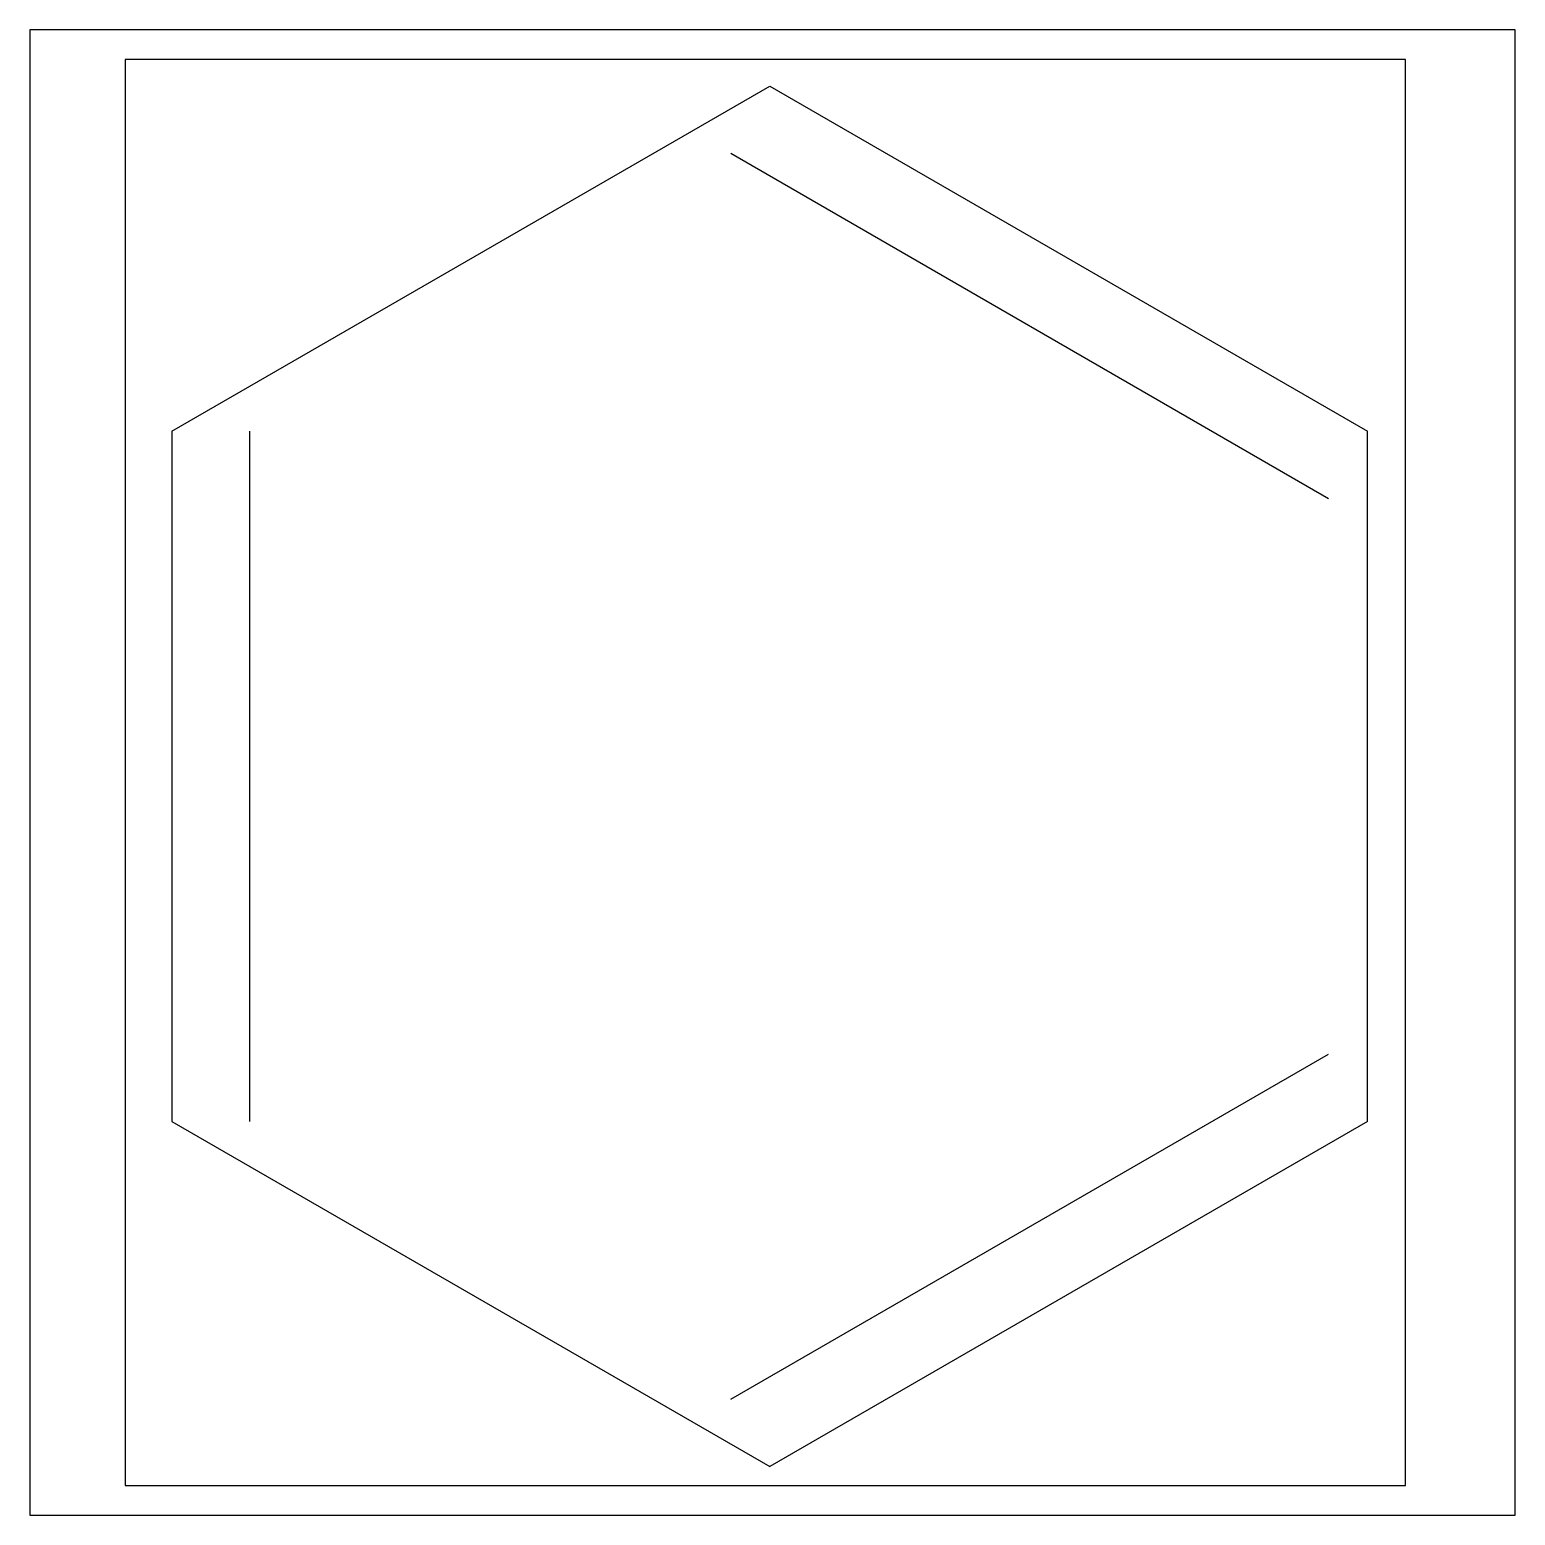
# Model space of a CAD drawing. Header units: millimetres. Extents: x 0 to 1000, y 0 to 1000.
import ezdxf

# ---------------------------------------------------------------- set-up
doc = ezdxf.new("R2010")
doc.units = ezdxf.units.MM
doc.layers.get('0').update_dxf_attribs({"color": 2})
doc.layers.add('1', color=1, linetype='Continuous')
doc.layers.add('2', color=7, linetype='Continuous')

msp = doc.modelspace()

# ---------------------------------------------------------------- linework, layer by layer
at = {"color": 2}
msp.add_lwpolyline([(0, 0), (1000, 0), (1000, 1000), (0, 1000)], close=True, dxfattribs=at)
at = {"layer": '1', "color": 1}
for p, q in [((926.2, 980), (64.2, 980)), ((64.2, 980), (64.2, 20)), ((926.2, 20), (926.2, 980)), ((64.2, 20), (926.2, 20))]:
    msp.add_line(p, q, dxfattribs=at)
at = {"layer": '2'}
for p, q in [((95.7, 729.8), (498.1, 962.1)), ((498.1, 962.1), (900.5, 729.8)), ((471.9, 916.8), (874.3, 684.4)), ((95.7, 729.8), (95.7, 265.1)), ((148, 729.8), (148, 265.1)), ((900.5, 265.1), (900.5, 729.8)), ((471.9, 78.1), (874.3, 310.4)), ((95.7, 265.1), (498.1, 32.8)), ((900.5, 265.1), (498.1, 32.8))]:
    msp.add_line(p, q, dxfattribs=at)

doc.saveas('drawing.dxf')
